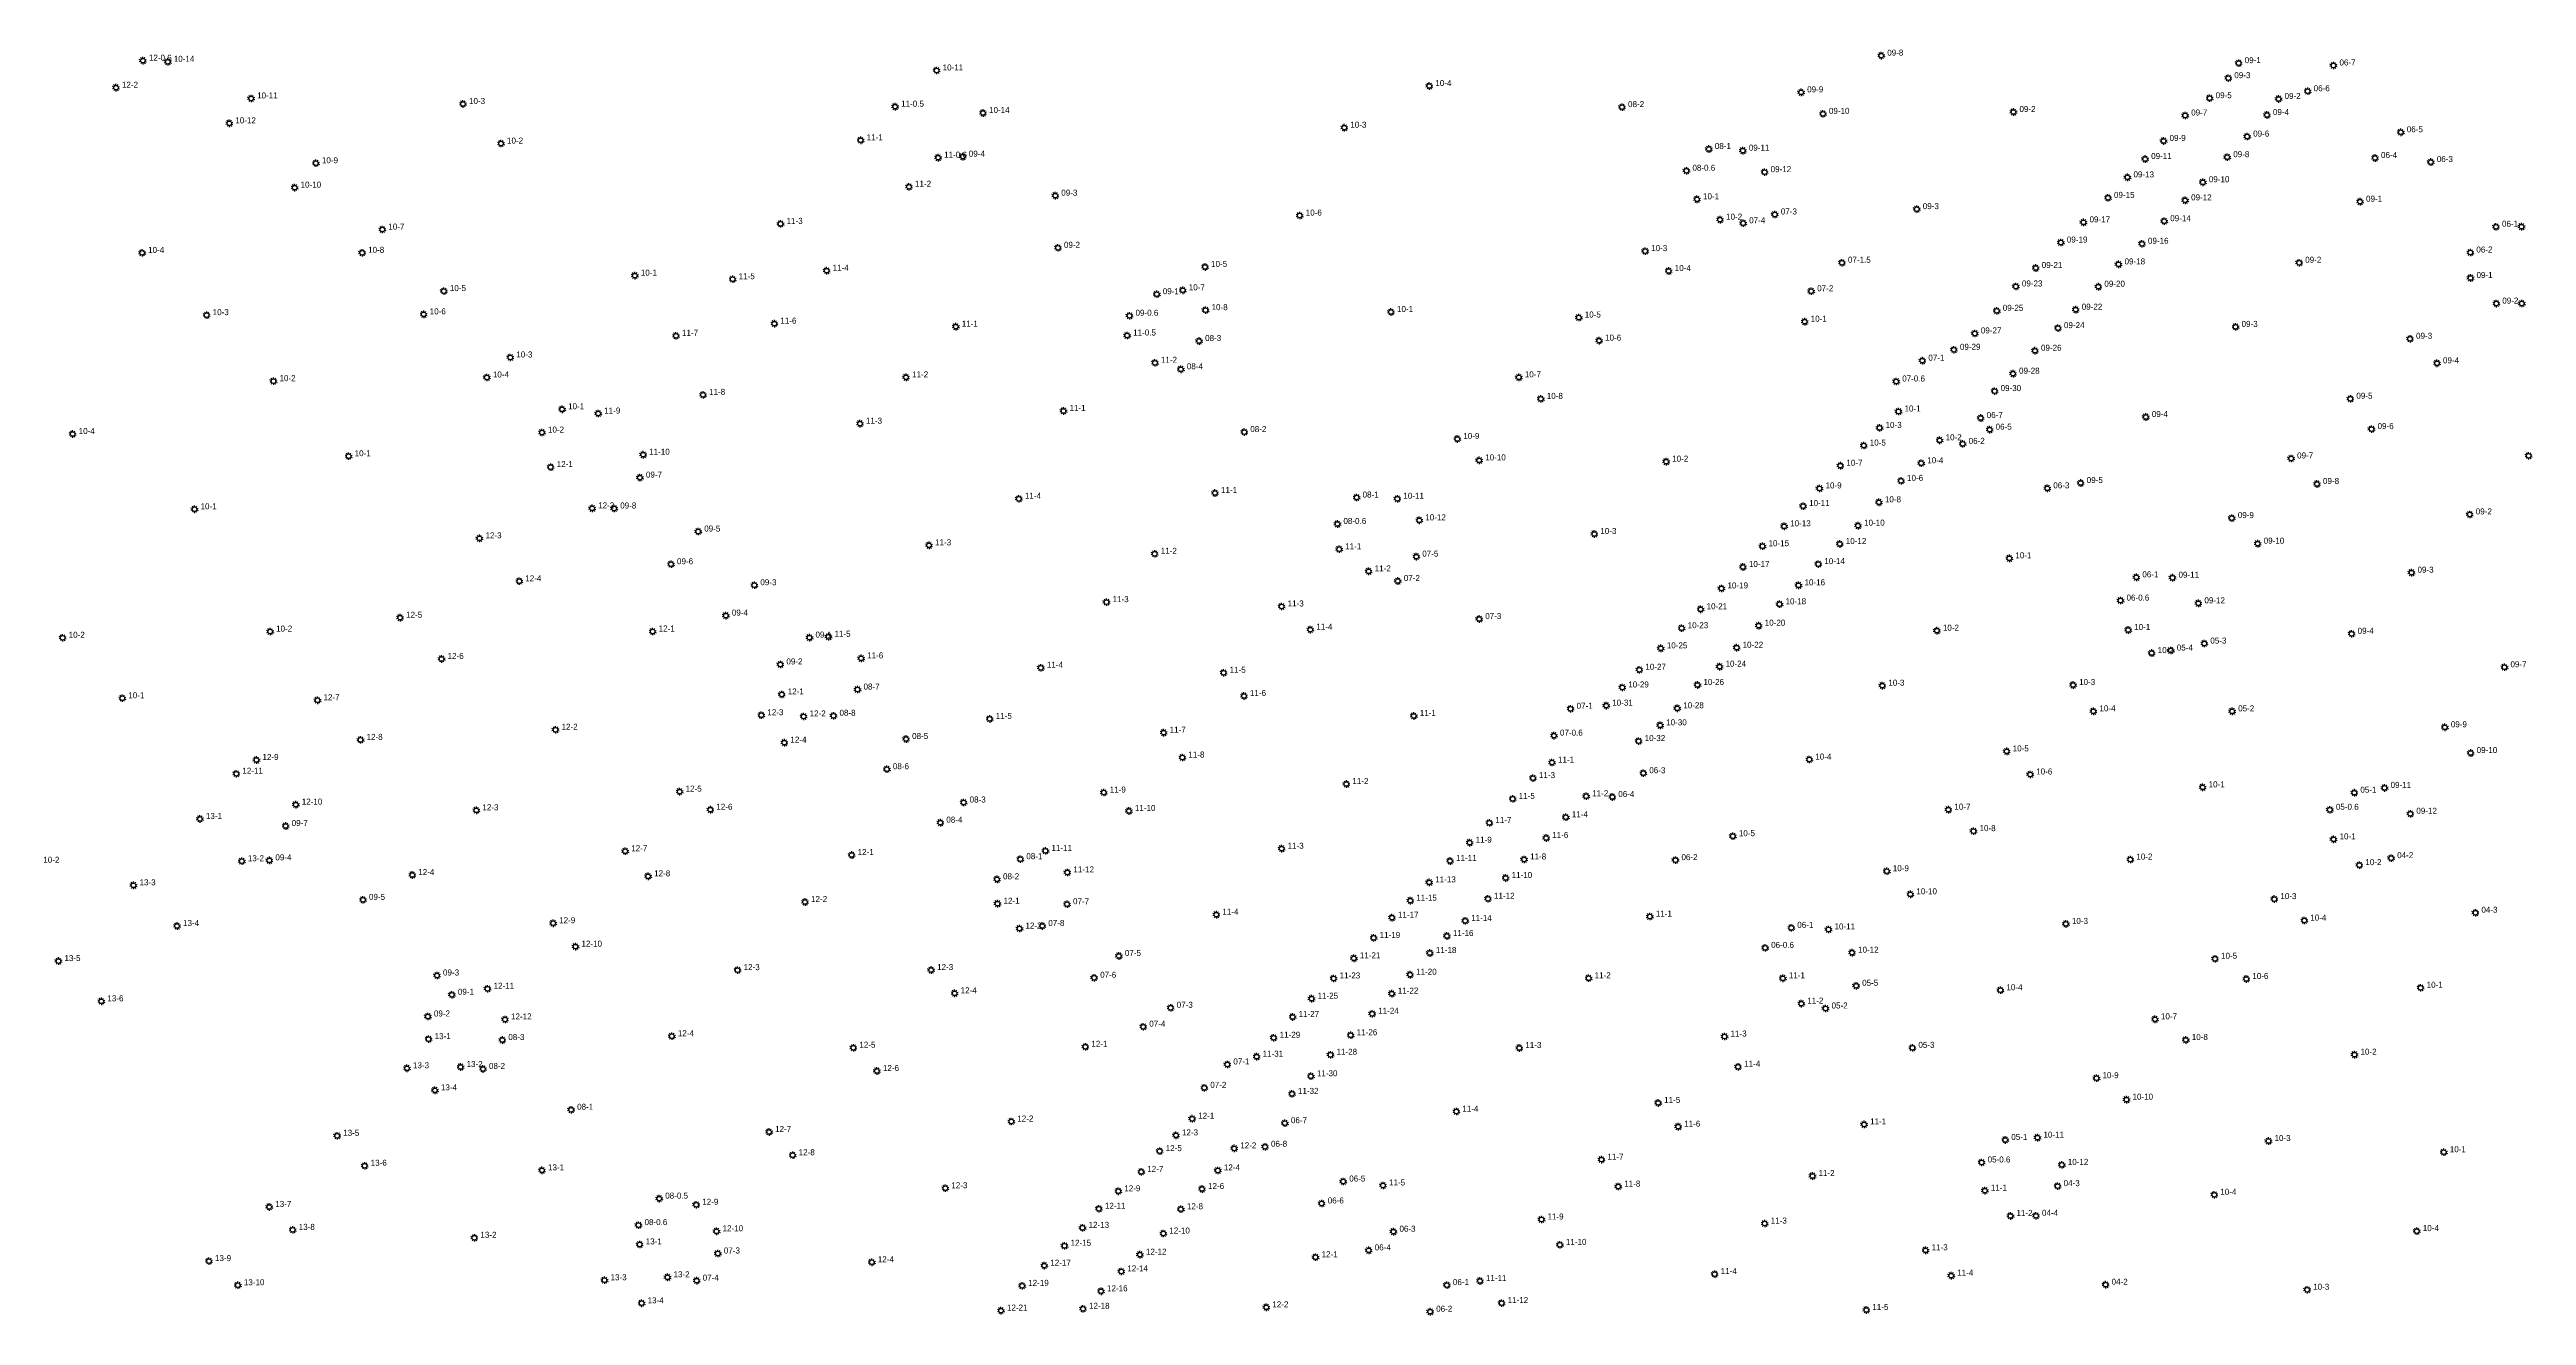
# Model space of a CAD drawing. Extents: x 486468 to 494393, y 5455952 to 5461583.
# Drawn here: x 490423 to 491247, y 5458203 to 5458625 of the extents above; entities that cross this region are included whole.
import ezdxf

# ---------------------------------------------------------------- set-up
doc = ezdxf.new("R2010")
doc.units = 0
doc.layers.add('Level 0', color=7, linetype='Continuous')
doc.layers.add('StreetLightingPoles', color=7, linetype='Continuous')

# ---------------------------------------------------------------- blocks, each defined once
blk = doc.blocks.new('Light')
at = {"layer": 'Level 0'}
for p, q in [((-0.71, 0.23), (-1.19, 0.39)), ((-0.44, 0.61), (-0.73, 1.01)), ((0, 0.75), (0, 1.25)), ((0.44, 0.61), (0.73, 1.01)), ((0.71, 0.23), (1.19, 0.39)), ((-0.71, -0.23), (-1.19, -0.39)), ((-0.44, -0.61), (-0.73, -1.01)), ((0, -0.75), (0, -1.25)), ((0.44, -0.61), (0.73, -1.01)), ((0.71, -0.23), (1.19, -0.39))]:
    blk.add_line(p, q, dxfattribs=at)
blk.add_circle((0, 0), 0.75, dxfattribs=at)

msp = doc.modelspace()

# ---------------------------------------------------------------- block references
at = {"layer": 'StreetLightingPoles'}
for p in [(490453.984, 5458621.006), (490462.255, 5458620.63), (491032.214, 5458622.701), (491151.11, 5458620.194), (491182.628, 5458619.42), (490445.016, 5458612.02), (490718.003, 5458617.754), (490881.885, 5458612.568), (491147.661, 5458615.197), (491174.058, 5458610.848), (490489.975, 5458608.44), (490560.453, 5458606.611), (490704.194, 5458605.706), (490733.45, 5458603.6), (490945.994, 5458605.559), (491005.564, 5458610.46), (491012.814, 5458603.311), (491076.188, 5458603.926), (491133.3, 5458602.763), (491141.452, 5458608.517), (491160.506, 5458602.922), (491164.377, 5458608.278), (490482.725, 5458600.16), (490692.745, 5458594.527), (490853.616, 5458598.698), (491153.917, 5458595.752), (491205.028, 5458597.193), (490511.535, 5458586.89), (490573.097, 5458593.426), (490718.499, 5458588.728), (490726.693, 5458589.058), (490974.854, 5458591.6), (490986.174, 5458591.06), (491119.988, 5458588.276), (491126.124, 5458594.3), (491147.301, 5458588.893), (491196.461, 5458588.619), (491215.005, 5458587.261), (490504.445, 5458578.77), (490708.81, 5458579.038), (490967.411, 5458584.372), (490993.424, 5458583.91), (491114.105, 5458582.164), (491139.183, 5458580.548), (490757.47, 5458576.074), (490970.925, 5458574.87), (490996.805, 5458569.826), (491044.031, 5458571.6), (491107.635, 5458575.347), (491133.282, 5458574.524), (491191.482, 5458574.097), (490533.625, 5458564.8), (490666.094, 5458566.701), (490838.776, 5458569.458), (490978.595, 5458568.09), (490986.275, 5458566.91), (491099.494, 5458567.194), (491126.341, 5458567.589), (491236.698, 5458565.735), (491245.18, 5458565.771), (490453.714, 5458557.036), (490526.906, 5458557.061), (490758.353, 5458558.738), (490953.685, 5458557.63), (491019.133, 5458553.752), (491091.958, 5458560.476), (491111.142, 5458553.207), (491118.929, 5458560.066), (491171.239, 5458553.749), (491228.18, 5458557.161), (490617.624, 5458549.474), (490650.162, 5458548.289), (490681.408, 5458551.102), (490807.287, 5458552.368), (490961.525, 5458551.01), (491076.993, 5458545.862), (491083.605, 5458552.013), (491104.429, 5458545.783), (491228.212, 5458548.68), (490554.095, 5458544.321), (490791.224, 5458543.297), (490799.869, 5458544.603), (490807.454, 5458537.977), (490869.131, 5458537.352), (491008.905, 5458544.282), (491070.64, 5458537.752), (491096.899, 5458538.143), (491236.789, 5458540.166), (491245.268, 5458540.195), (490475.198, 5458536.314), (490547.386, 5458536.581), (490631.303, 5458529.43), (490664.022, 5458533.499), (490724.368, 5458532.493), (490781.363, 5458529.542), (490782.158, 5458536.108), (490931.595, 5458535.529), (491006.749, 5458534.145), (491063.346, 5458530.229), (491090.994, 5458531.992), (491150.076, 5458532.404), (491208.115, 5458528.452), (490576.184, 5458522.231), (490790.618, 5458520.448), (490805.307, 5458527.698), (490938.355, 5458527.84), (491045.888, 5458521.155), (491056.386, 5458524.789), (491083.346, 5458524.47), (491217.068, 5458520.305), (490497.432, 5458514.343), (490568.405, 5458515.571), (490707.839, 5458515.609), (490799.237, 5458518.298), (490911.657, 5458515.599), (491037.178, 5458514.235), (491076.052, 5458516.83), (490593.424, 5458504.991), (490640.313, 5458509.79), (490760.199, 5458504.428), (490918.957, 5458508.449), (491037.95, 5458504.25), (491069.916, 5458511.037), (491188.262, 5458508.48), (490430.61, 5458496.744), (490586.725, 5458497.241), (490605.434, 5458503.571), (490692.496, 5458500.193), (490820.337, 5458497.398), (491031.647, 5458498.793), (491065.297, 5458502.063), (491068.253, 5458498.197), (491120.217, 5458502.41), (491195.302, 5458498.387), (490522.414, 5458489.376), (490620.384, 5458489.861), (490891.187, 5458495.119), (490898.487, 5458487.969), (490960.672, 5458487.555), (491026.394, 5458492.915), (491051.626, 5458494.672), (491059.286, 5458493.473), (491168.54, 5458488.62), (491247.554, 5458489.519), (490589.635, 5458485.731), (490619.304, 5458482.241), (491018.621, 5458486.198), (491038.791, 5458481.16), (491045.514, 5458487.038), (491098.565, 5458480.434), (491177.154, 5458480.12), (490471.17, 5458471.715), (490603.415, 5458472.001), (490610.753, 5458471.963), (490745.361, 5458475.189), (490810.595, 5458477.107), (490857.698, 5458475.608), (490871.248, 5458475.19), (491006.224, 5458472.764), (491011.687, 5458478.641), (491031.437, 5458474.023), (491087.446, 5458478.673), (490638.694, 5458464.295), (490851.32, 5458466.813), (490878.548, 5458468.04), (490936.765, 5458463.484), (490999.921, 5458466.047), (491024.503, 5458466.257), (491148.814, 5458468.766), (491227.966, 5458469.987), (490565.936, 5458462.023), (490715.482, 5458459.71), (490790.554, 5458456.89), (490851.908, 5458458.409), (490877.544, 5458455.95), (490992.713, 5458459.417), (491018.41, 5458460.169), (491074.83, 5458455.387), (491157.431, 5458460.262), (490579.176, 5458447.753), (490629.651, 5458453.421), (490657.376, 5458446.433), (490861.708, 5458451.04), (490871.398, 5458447.81), (490986.2, 5458452.49), (491004.689, 5458446.403), (491011.267, 5458453.452), (491117.076, 5458449.044), (491129.083, 5458448.915), (491208.593, 5458450.596), (490774.516, 5458440.793), (490832.763, 5458439.354), (490972.123, 5458438.426), (490979.056, 5458445.353), (490998.386, 5458440.105), (491111.803, 5458441.318), (491137.71, 5458440.401), (490496.291, 5458431.003), (490539.529, 5458435.624), (490623.541, 5458431.024), (490647.892, 5458436.316), (490842.308, 5458431.649), (490898.488, 5458435.17), (490965.819, 5458432.129), (490991.452, 5458432.968), (491050.724, 5458431.29), (491114.346, 5458431.534), (491188.67, 5458430.263), (490427.289, 5458428.927), (490553.319, 5458421.894), (490675.698, 5458428.998), (490682.028, 5458429.259), (490692.894, 5458422.076), (490958.886, 5458425.412), (490984.099, 5458425.622), (491122.177, 5458423.844), (491128.525, 5458424.69), (491139.669, 5458427.006), (490666.034, 5458420.062), (490752.658, 5458418.944), (490813.459, 5458417.289), (490951.742, 5458418.275), (490971.072, 5458413.237), (490978.426, 5458419.324), (491096.027, 5458413.213), (491239.507, 5458419.138), (490447.12, 5458408.825), (490512.051, 5458408.145), (490666.486, 5458410.081), (490691.678, 5458411.704), (490820.219, 5458409.559), (490928.878, 5458405.291), (490940.728, 5458406.361), (490946.069, 5458412.397), (490964.349, 5458405.47), (491032.568, 5458412.989), (490591.237, 5458398.321), (490659.685, 5458403.162), (490673.756, 5458402.743), (490683.684, 5458402.962), (490735.666, 5458401.93), (490793.52, 5458397.349), (490876.715, 5458402.915), (490958.676, 5458399.803), (491102.787, 5458404.453), (491148.932, 5458404.45), (491219.668, 5458399.144), (490526.381, 5458394.955), (490667.369, 5458394.031), (490707.844, 5458395.238), (490799.74, 5458389.079), (490923.349, 5458396.371), (490951.519, 5458394.551), (491008.284, 5458388.41), (491073.937, 5458391.123), (491228.274, 5458390.568), (490485.058, 5458383.668), (490491.749, 5458388.263), (490701.454, 5458385.182), (490854.289, 5458380.254), (490916.353, 5458382.236), (490922.689, 5458387.421), (490953.061, 5458383.856), (491081.767, 5458383.433), (490504.832, 5458373.406), (490632.503, 5458377.741), (490726.983, 5458374.111), (490773.592, 5458377.42), (490909.629, 5458375.308), (490934.059, 5458376.201), (490942.749, 5458375.931), (491139.109, 5458379.155), (491189.587, 5458377.359), (491199.63, 5458378.966), (490472.943, 5458368.637), (490501.482, 5458366.296), (490564.909, 5458371.517), (490642.736, 5458371.713), (490719.244, 5458367.401), (490781.96, 5458371.29), (490901.855, 5458367.332), (490927.278, 5458369.221), (491054.538, 5458371.723), (491062.908, 5458364.573), (491181.429, 5458371.678), (491208.207, 5458370.352), (490614.418, 5458357.904), (490689.743, 5458356.626), (490754.193, 5458358.021), (490832.752, 5458358.737), (490895.299, 5458360.739), (490920.765, 5458362.294), (490982.855, 5458362.905), (491182.669, 5458361.833), (491201.819, 5458355.586), (490486.893, 5458354.577), (490496.063, 5458354.837), (490543.587, 5458349.983), (490622.035, 5458349.559), (490738.103, 5458348.541), (490745.833, 5458355.251), (490761.493, 5458350.821), (490881.852, 5458347.515), (490888.785, 5458354.652), (490907.275, 5458348.985), (490913.411, 5458355.157), (490963.759, 5458354.931), (491034.058, 5458351.243), (491115.074, 5458355.117), (491191.242, 5458353.264), (490450.855, 5458346.548), (490527.182, 5458341.697), (490674.235, 5458340.992), (490738.254, 5458340.431), (490761.383, 5458340.261), (490875.549, 5458341.428), (490901.392, 5458342.057), (491041.898, 5458343.563), (491162.956, 5458341.964), (490465.345, 5458333.018), (490590.444, 5458333.924), (490745.553, 5458332.151), (490753.153, 5458333.021), (490811.062, 5458336.772), (490869.456, 5458335.76), (490893.828, 5458334.711), (490955.23, 5458336.152), (491002.279, 5458332.392), (491014.668, 5458331.852), (491093.636, 5458333.701), (491172.937, 5458334.815), (491229.852, 5458337.415), (490597.867, 5458326.154), (490778.622, 5458323.02), (490863.362, 5458329.043), (490882.062, 5458324.005), (490887.735, 5458329.673), (490993.59, 5458325.718), (491022.509, 5458324.132), (490425.887, 5458321.33), (490551.813, 5458316.535), (490651.793, 5458318.317), (490716.165, 5458318.342), (490770.393, 5458315.771), (490850.066, 5458315.539), (490856.789, 5458322.256), (490875.489, 5458316.798), (490934.877, 5458315.631), (490999.47, 5458315.602), (491143.243, 5458322.095), (491153.645, 5458315.371), (490440.172, 5458307.948), (490556.761, 5458310.116), (490568.631, 5458312.106), (490723.995, 5458310.602), (490842.712, 5458308.822), (490869.396, 5458310.501), (491005.61, 5458307.172), (491023.854, 5458313.098), (491071.852, 5458311.637), (491211.632, 5458312.437), (490548.781, 5458302.887), (490574.438, 5458301.894), (490786.733, 5458299.47), (490795.861, 5458305.78), (490836.409, 5458302.734), (490862.882, 5458303.784), (491013.69, 5458305.552), (491123.257, 5458301.951), (490549.012, 5458295.347), (490573.543, 5458295.043), (490629.93, 5458296.333), (490690.296, 5458292.473), (490767.48, 5458292.808), (490824.433, 5458289.51), (490830.106, 5458295.807), (490849.015, 5458290.14), (490855.739, 5458296.647), (490911.818, 5458292.393), (490980.08, 5458296.212), (491042.579, 5458292.443), (491133.511, 5458295.078), (491189.624, 5458290.179), (490541.813, 5458285.656), (490559.653, 5458286.07), (490567.101, 5458285.427), (490698.136, 5458284.743), (490814.711, 5458286.92), (490842.502, 5458283.003), (490984.59, 5458286.152), (491103.817, 5458282.358), (490551.115, 5458278.32), (490807.031, 5458279.14), (490836.199, 5458277.125), (490957.991, 5458274.122), (491113.798, 5458275.21), (490596.421, 5458271.826), (490742.833, 5458267.927), (490802.998, 5458268.853), (490833.851, 5458267.37), (490890.874, 5458271.245), (490964.661, 5458266.222), (491026.513, 5458266.968), (490518.605, 5458263.173), (490662.278, 5458264.464), (490670.118, 5458256.724), (490792.211, 5458258.076), (490797.605, 5458263.315), (490817.001, 5458258.98), (490827.241, 5458259.52), (491073.459, 5458261.804), (491084.176, 5458262.565), (491161.032, 5458261.429), (491219.327, 5458257.723), (490527.758, 5458253.199), (490586.728, 5458251.666), (490786.066, 5458251.162), (490811.538, 5458251.64), (490939.131, 5458255.261), (491009.347, 5458249.796), (491065.602, 5458254.304), (491092.259, 5458253.5), (490625.729, 5458242.275), (490638.04, 5458240.215), (490720.884, 5458245.736), (490778.426, 5458244.725), (490806.292, 5458245.474), (490846.101, 5458240.66), (490853.251, 5458247.96), (490866.481, 5458246.647), (490944.721, 5458246.282), (491066.673, 5458244.931), (491090.876, 5458246.424), (491142.988, 5458243.541), (490496.001, 5458239.502), (490503.824, 5458231.869), (490618.834, 5458233.454), (490766.537, 5458232.544), (490771.983, 5458238.888), (490799.251, 5458238.738), (490919.191, 5458235.321), (490993.458, 5458233.967), (491075.191, 5458236.508), (491083.674, 5458236.548), (490564.249, 5458229.225), (490619.248, 5458227.022), (490644.79, 5458231.395), (490645.225, 5458223.999), (490760.544, 5458226.557), (490785.617, 5458223.62), (490793.408, 5458230.655), (490861.722, 5458225.04), (490869.952, 5458231.261), (490925.321, 5458226.881), (491046.961, 5458225.063), (491210.35, 5458231.459), (490475.951, 5458221.474), (490628.491, 5458216.076), (490696.437, 5458221.093), (490753.802, 5458219.971), (490779.422, 5458218.025), (490844.052, 5458222.768), (490976.815, 5458217.143), (491055.484, 5458216.635), (490485.569, 5458213.45), (490607.533, 5458215.116), (490619.871, 5458207.446), (490638.19, 5458214.986), (490746.461, 5458213.236), (490772.68, 5458211.439), (490887.732, 5458213.481), (490898.722, 5458214.851), (490905.932, 5458207.491), (491106.834, 5458213.613), (491173.899, 5458211.936), (490739.407, 5458205.002), (490766.687, 5458205.602), (490827.657, 5458206.076), (490882.162, 5458204.622), (491027.248, 5458205.195)]:
    msp.add_blockref('Light', p, dxfattribs=at)

# ---------------------------------------------------------------- texts
for s, p in [('12-0.6', (490455.984, 5458621.006)), ('10-14', (490464.255, 5458620.63)), ('09-8', (491034.214, 5458622.701)), ('09-1', (491153.11, 5458620.194)), ('06-7', (491184.628, 5458619.42)), ('12-2', (490447.016, 5458612.02)), ('10-11', (490720.003, 5458617.754)), ('10-4', (490883.885, 5458612.568)), ('09-9', (491007.564, 5458610.46)), ('09-3', (491149.661, 5458615.197)), ('06-6', (491176.058, 5458610.848)), ('10-11', (490491.975, 5458608.44)), ('10-3', (490562.453, 5458606.611)), ('11-0.5', (490706.194, 5458605.706)), ('10-14', (490735.45, 5458603.6)), ('08-2', (490947.994, 5458605.559)), ('09-10', (491014.814, 5458603.311)), ('09-2', (491078.188, 5458603.926)), ('09-7', (491135.3, 5458602.763)), ('09-5', (491143.452, 5458608.517)), ('09-4', (491162.506, 5458602.922)), ('09-2', (491166.377, 5458608.278)), ('10-12', (490484.725, 5458600.16)), ('11-1', (490694.745, 5458594.527)), ('10-3', (490855.616, 5458598.698)), ('09-9', (491128.124, 5458594.3)), ('09-6', (491155.917, 5458595.752)), ('06-5', (491207.028, 5458597.193)), ('10-9', (490513.535, 5458586.89)), ('10-2', (490575.097, 5458593.426)), ('11-0.6', (490720.499, 5458588.728)), ('09-4', (490728.693, 5458589.058)), ('08-1', (490976.854, 5458591.6)), ('09-11', (490988.174, 5458591.06)), ('09-11', (491121.988, 5458588.276)), ('09-8', (491149.301, 5458588.893)), ('06-4', (491198.461, 5458588.619)), ('06-3', (491217.005, 5458587.261)), ('10-10', (490506.445, 5458578.77)), ('11-2', (490710.81, 5458579.038)), ('08-0.6', (490969.411, 5458584.372)), ('09-12', (490995.424, 5458583.91)), ('09-13', (491116.105, 5458582.164)), ('09-10', (491141.183, 5458580.548)), ('09-3', (490759.47, 5458576.074)), ('10-6', (490840.776, 5458569.458)), ('10-1', (490972.925, 5458574.87)), ('07-3', (490998.805, 5458569.826)), ('09-3', (491046.031, 5458571.6)), ('09-15', (491109.635, 5458575.347)), ('09-12', (491135.282, 5458574.524)), ('09-1', (491193.482, 5458574.097)), ('10-7', (490535.625, 5458564.8)), ('11-3', (490668.094, 5458566.701)), ('10-2', (490980.595, 5458568.09)), ('07-4', (490988.275, 5458566.91)), ('09-17', (491101.494, 5458567.194)), ('09-14', (491128.341, 5458567.589)), ('06-1', (491238.698, 5458565.735)), ('10-4', (490455.714, 5458557.036)), ('10-8', (490528.906, 5458557.061)), ('09-2', (490760.353, 5458558.738)), ('10-5', (490809.287, 5458552.368)), ('10-3', (490955.685, 5458557.63)), ('07-1.5', (491021.133, 5458553.752)), ('09-19', (491093.958, 5458560.476)), ('09-18', (491113.142, 5458553.207)), ('09-16', (491120.929, 5458560.066)), ('09-2', (491173.239, 5458553.749)), ('06-2', (491230.18, 5458557.161)), ('10-5', (490556.095, 5458544.321)), ('10-1', (490619.624, 5458549.474)), ('11-5', (490652.162, 5458548.289)), ('11-4', (490683.408, 5458551.102)), ('10-7', (490801.869, 5458544.603)), ('10-4', (490963.525, 5458551.01)), ('07-2', (491010.905, 5458544.282)), ('09-23', (491078.993, 5458545.862)), ('09-21', (491085.605, 5458552.013)), ('09-20', (491106.429, 5458545.783)), ('09-1', (491230.212, 5458548.68)), ('10-3', (490477.198, 5458536.314)), ('10-6', (490549.386, 5458536.581)), ('09-0.6', (490784.158, 5458536.108)), ('09-1', (490793.224, 5458543.297)), ('10-8', (490809.454, 5458537.977)), ('10-1', (490871.131, 5458537.352)), ('09-25', (491072.64, 5458537.752)), ('09-22', (491098.899, 5458538.143)), ('09-2', (491238.789, 5458540.166)), ('11-7', (490633.303, 5458529.43)), ('11-6', (490666.022, 5458533.499)), ('11-1', (490726.368, 5458532.493)), ('11-0.5', (490783.363, 5458529.542)), ('08-3', (490807.307, 5458527.698)), ('10-5', (490933.595, 5458535.529)), ('10-6', (490940.355, 5458527.84)), ('10-1', (491008.749, 5458534.145)), ('09-27', (491065.346, 5458530.229)), ('09-24', (491092.994, 5458531.992)), ('09-3', (491152.076, 5458532.404)), ('09-3', (491210.115, 5458528.452)), ('10-3', (490578.184, 5458522.231)), ('11-2', (490792.618, 5458520.448)), ('07-1', (491047.888, 5458521.155)), ('09-29', (491058.386, 5458524.789)), ('09-26', (491085.346, 5458524.47)), ('09-4', (491219.068, 5458520.305)), ('10-2', (490499.432, 5458514.343)), ('10-4', (490570.405, 5458515.571)), ('11-2', (490709.839, 5458515.609)), ('08-4', (490801.237, 5458518.298)), ('10-7', (490913.657, 5458515.599)), ('07-0.6', (491039.178, 5458514.235)), ('09-28', (491078.052, 5458516.83)), ('10-1', (490595.424, 5458504.991)), ('11-9', (490607.434, 5458503.571)), ('11-8', (490642.313, 5458509.79)), ('11-1', (490762.199, 5458504.428)), ('10-8', (490920.957, 5458508.449)), ('10-1', (491039.95, 5458504.25)), ('09-30', (491071.916, 5458511.037)), ('09-5', (491190.262, 5458508.48)), ('10-4', (490432.61, 5458496.744)), ('10-2', (490588.725, 5458497.241)), ('11-3', (490694.496, 5458500.193)), ('08-2', (490822.337, 5458497.398)), ('10-9', (490893.187, 5458495.119)), ('10-3', (491033.647, 5458498.793)), ('06-7', (491067.297, 5458502.063)), ('06-5', (491070.253, 5458498.197)), ('09-4', (491122.217, 5458502.41)), ('09-6', (491197.302, 5458498.387)), ('10-1', (490524.414, 5458489.376)), ('11-10', (490622.384, 5458489.861)), ('10-10', (490900.487, 5458487.969)), ('10-2', (490962.672, 5458487.555)), ('10-5', (491028.394, 5458492.915)), ('10-4', (491047.514, 5458487.038)), ('10-2', (491053.626, 5458494.672)), ('06-2', (491061.286, 5458493.473)), ('09-7', (491170.54, 5458488.62)), ('12-1', (490591.635, 5458485.731)), ('09-7', (490621.304, 5458482.241)), ('10-9', (491013.687, 5458478.641)), ('10-7', (491020.621, 5458486.198)), ('10-6', (491040.791, 5458481.16)), ('06-3', (491089.446, 5458478.673)), ('09-5', (491100.565, 5458480.434)), ('09-8', (491179.154, 5458480.12)), ('10-1', (490473.17, 5458471.715)), ('12-2', (490605.415, 5458472.001)), ('09-8', (490612.753, 5458471.963)), ('11-4', (490747.361, 5458475.189)), ('11-1', (490812.595, 5458477.107)), ('08-1', (490859.698, 5458475.608)), ('10-11', (490873.248, 5458475.19)), ('10-11', (491008.224, 5458472.764)), ('10-8', (491033.437, 5458474.023)), ('09-2', (491229.966, 5458469.987)), ('12-3', (490567.936, 5458462.023)), ('09-5', (490640.694, 5458464.295)), ('08-0.6', (490853.32, 5458466.813)), ('10-12', (490880.548, 5458468.04)), ('10-3', (490938.765, 5458463.484)), ('10-13', (491001.921, 5458466.047)), ('10-10', (491026.503, 5458466.257)), ('09-9', (491150.814, 5458468.766)), ('11-3', (490717.482, 5458459.71)), ('11-2', (490792.554, 5458456.89)), ('11-1', (490853.908, 5458458.409)), ('07-5', (490879.544, 5458455.95)), ('10-15', (490994.713, 5458459.417)), ('10-12', (491020.41, 5458460.169)), ('10-1', (491076.83, 5458455.387)), ('09-10', (491159.431, 5458460.262)), ('12-4', (490581.176, 5458447.753)), ('09-6', (490631.651, 5458453.421)), ('09-3', (490659.376, 5458446.433)), ('11-2', (490863.708, 5458451.04)), ('07-2', (490873.398, 5458447.81)), ('10-19', (490981.056, 5458445.353)), ('10-17', (490988.2, 5458452.49)), ('10-16', (491006.689, 5458446.403)), ('10-14', (491013.267, 5458453.452)), ('06-1', (491119.076, 5458449.044)), ('09-11', (491131.083, 5458448.915)), ('09-3', (491210.593, 5458450.596)), ('11-3', (490776.516, 5458440.793)), ('11-3', (490834.763, 5458439.354)), ('10-21', (490974.123, 5458438.426)), ('10-18', (491000.386, 5458440.105)), ('06-0.6', (491113.803, 5458441.318)), ('09-12', (491139.71, 5458440.401)), ('10-2', (490429.289, 5458428.927)), ('10-2', (490498.291, 5458431.003)), ('12-5', (490541.529, 5458435.624)), ('12-1', (490625.541, 5458431.024)), ('09-4', (490649.892, 5458436.316)), ('09-1', (490677.698, 5458428.998)), ('11-5', (490684.028, 5458429.259)), ('11-4', (490844.308, 5458431.649)), ('07-3', (490900.488, 5458435.17)), ('10-23', (490967.819, 5458432.129)), ('10-20', (490993.452, 5458432.968)), ('10-2', (491052.724, 5458431.29)), ('10-1', (491116.346, 5458431.534)), ('09-4', (491190.67, 5458430.263)), ('12-6', (490555.319, 5458421.894)), ('11-6', (490694.894, 5458422.076)), ('10-25', (490960.886, 5458425.412)), ('10-22', (490986.099, 5458425.622)), ('10-2', (491124.177, 5458423.844)), ('05-4', (491130.525, 5458424.69)), ('05-3', (491141.669, 5458427.006)), ('09-2', (490668.034, 5458420.062)), ('11-4', (490754.658, 5458418.944)), ('11-5', (490815.459, 5458417.289)), ('10-29', (490948.069, 5458412.397)), ('10-27', (490953.742, 5458418.275)), ('10-26', (490973.072, 5458413.237)), ('10-24', (490980.426, 5458419.324)), ('10-3', (491034.568, 5458412.989)), ('10-3', (491098.027, 5458413.213)), ('09-7', (491241.507, 5458419.138)), ('10-1', (490449.12, 5458408.825)), ('12-7', (490514.051, 5458408.145)), ('12-1', (490668.486, 5458410.081)), ('08-7', (490693.678, 5458411.704)), ('11-6', (490822.219, 5458409.559)), ('07-1', (490930.878, 5458405.291)), ('10-31', (490942.728, 5458406.361)), ('10-28', (490966.349, 5458405.47)), ('10-4', (491104.787, 5458404.453)), ('05-2', (491150.932, 5458404.45)), ('12-2', (490593.237, 5458398.321)), ('12-3', (490661.685, 5458403.162)), ('12-2', (490675.756, 5458402.743)), ('08-8', (490685.684, 5458402.962)), ('11-5', (490737.666, 5458401.93)), ('11-7', (490795.52, 5458397.349)), ('11-1', (490878.715, 5458402.915)), ('07-0.6', (490925.349, 5458396.371)), ('10-30', (490960.676, 5458399.803)), ('09-9', (491221.668, 5458399.144)), ('12-9', (490493.749, 5458388.263)), ('12-8', (490528.381, 5458394.955)), ('12-4', (490669.369, 5458394.031)), ('08-5', (490709.844, 5458395.238)), ('11-8', (490801.74, 5458389.079)), ('10-32', (490953.519, 5458394.551)), ('10-4', (491010.284, 5458388.41)), ('10-5', (491075.937, 5458391.123)), ('09-10', (491230.274, 5458390.568)), ('12-11', (490487.058, 5458383.668)), ('08-6', (490703.454, 5458385.182)), ('11-2', (490856.289, 5458380.254)), ('11-3', (490918.353, 5458382.236)), ('11-1', (490924.689, 5458387.421)), ('06-3', (490955.061, 5458383.856)), ('10-6', (491083.767, 5458383.433)), ('12-10', (490506.832, 5458373.406)), ('12-3', (490566.909, 5458371.517)), ('12-5', (490634.503, 5458377.741)), ('12-6', (490644.736, 5458371.713)), ('08-3', (490728.983, 5458374.111)), ('11-9', (490775.592, 5458377.42)), ('11-10', (490783.96, 5458371.29)), ('11-5', (490911.629, 5458375.308)), ('11-2', (490936.059, 5458376.201)), ('06-4', (490944.749, 5458375.931)), ('10-7', (491056.538, 5458371.723)), ('10-1', (491141.109, 5458379.155)), ('05-0.6', (491183.429, 5458371.678)), ('05-1', (491191.587, 5458377.359)), ('09-11', (491201.63, 5458378.966)), ('13-1', (490474.943, 5458368.637)), ('09-7', (490503.482, 5458366.296)), ('08-4', (490721.244, 5458367.401)), ('11-7', (490903.855, 5458367.332)), ('11-4', (490929.278, 5458369.221)), ('10-5', (490984.855, 5458362.905)), ('10-8', (491064.908, 5458364.573)), ('09-12', (491210.207, 5458370.352)), ('09-4', (490498.063, 5458354.837)), ('12-7', (490616.418, 5458357.904)), ('12-1', (490691.743, 5458356.626)), ('08-1', (490747.833, 5458355.251)), ('11-11', (490756.193, 5458358.021)), ('11-3', (490834.752, 5458358.737)), ('11-9', (490897.299, 5458360.739)), ('11-8', (490915.411, 5458355.157)), ('11-6', (490922.765, 5458362.294)), ('06-2', (490965.759, 5458354.931)), ('10-2', (491117.074, 5458355.117)), ('10-1', (491184.669, 5458361.833)), ('04-2', (491203.819, 5458355.586)), ('10-2', (490420.856, 5458354.039)), ('13-3', (490452.855, 5458346.548)), ('13-2', (490488.893, 5458354.577)), ('12-4', (490545.587, 5458349.983)), ('12-8', (490624.035, 5458349.559)), ('08-2', (490740.103, 5458348.541)), ('11-12', (490763.493, 5458350.821)), ('11-13', (490883.852, 5458347.515)), ('11-11', (490890.785, 5458354.652)), ('11-10', (490909.275, 5458348.985)), ('10-9', (491036.058, 5458351.243)), ('10-2', (491193.242, 5458353.264)), ('09-5', (490529.182, 5458341.697)), ('12-2', (490676.235, 5458340.992)), ('12-1', (490740.254, 5458340.431)), ('07-7', (490763.383, 5458340.261)), ('11-15', (490877.549, 5458341.428)), ('11-12', (490903.392, 5458342.057)), ('10-10', (491043.898, 5458343.563)), ('10-3', (491164.956, 5458341.964)), ('13-4', (490467.345, 5458333.018)), ('12-9', (490592.444, 5458333.924)), ('12-2', (490747.553, 5458332.151)), ('07-8', (490755.153, 5458333.021)), ('11-4', (490813.062, 5458336.772)), ('11-17', (490871.456, 5458335.76)), ('11-14', (490895.828, 5458334.711)), ('11-1', (490957.23, 5458336.152)), ('06-1', (491004.279, 5458332.392)), ('10-11', (491016.668, 5458331.852)), ('10-3', (491095.636, 5458333.701)), ('10-4', (491174.937, 5458334.815)), ('04-3', (491231.852, 5458337.415)), ('12-10', (490599.867, 5458326.154)), ('07-5', (490780.622, 5458323.02)), ('11-21', (490858.789, 5458322.256)), ('11-19', (490865.362, 5458329.043)), ('11-18', (490884.062, 5458324.005)), ('11-16', (490889.735, 5458329.673)), ('06-0.6', (490995.59, 5458325.718)), ('10-12', (491024.509, 5458324.132)), ('10-5', (491145.243, 5458322.095)), ('13-5', (490427.887, 5458321.33)), ('09-3', (490553.813, 5458316.535)), ('12-3', (490653.793, 5458318.317)), ('12-3', (490718.165, 5458318.342)), ('07-6', (490772.393, 5458315.771)), ('11-23', (490852.066, 5458315.539)), ('11-20', (490877.489, 5458316.798)), ('11-2', (490936.877, 5458315.631)), ('11-1', (491001.47, 5458315.602)), ('10-6', (491155.645, 5458315.371)), ('13-6', (490442.172, 5458307.948)), ('09-1', (490558.761, 5458310.116)), ('12-11', (490570.631, 5458312.106)), ('12-4', (490725.995, 5458310.602)), ('07-3', (490797.861, 5458305.78)), ('11-25', (490844.712, 5458308.822)), ('11-22', (490871.396, 5458310.501)), ('11-2', (491007.61, 5458307.172)), ('05-2', (491015.69, 5458305.552)), ('05-5', (491025.854, 5458313.098)), ('10-4', (491073.852, 5458311.637)), ('10-1', (491213.632, 5458312.437)), ('09-2', (490550.781, 5458302.887)), ('12-12', (490576.438, 5458301.894)), ('07-4', (490788.733, 5458299.47)), ('11-27', (490838.409, 5458302.734)), ('11-24', (490864.882, 5458303.784)), ('10-7', (491125.257, 5458301.951)), ('13-1', (490551.012, 5458295.347)), ('08-3', (490575.543, 5458295.043)), ('12-4', (490631.93, 5458296.333)), ('12-5', (490692.296, 5458292.473)), ('12-1', (490769.48, 5458292.808)), ('11-31', (490826.433, 5458289.51)), ('11-29', (490832.106, 5458295.807)), ('11-28', (490851.015, 5458290.14)), ('11-26', (490857.739, 5458296.647)), ('11-3', (490913.818, 5458292.393)), ('11-3', (490982.08, 5458296.212)), ('05-3', (491044.579, 5458292.443)), ('10-8', (491135.511, 5458295.078)), ('10-2', (491191.624, 5458290.179)), ('13-3', (490543.813, 5458285.656)), ('13-2', (490561.653, 5458286.07)), ('08-2', (490569.101, 5458285.427)), ('12-6', (490700.136, 5458284.743)), ('07-1', (490816.711, 5458286.92)), ('11-30', (490844.502, 5458283.003)), ('11-4', (490986.59, 5458286.152)), ('10-9', (491105.817, 5458282.358)), ('13-4', (490553.115, 5458278.32)), ('07-2', (490809.031, 5458279.14)), ('11-32', (490838.199, 5458277.125)), ('11-5', (490959.991, 5458274.122)), ('10-10', (491115.798, 5458275.21)), ('08-1', (490598.421, 5458271.826)), ('12-7', (490664.278, 5458264.464)), ('12-2', (490744.833, 5458267.927)), ('12-1', (490804.998, 5458268.853)), ('06-7', (490835.851, 5458267.37)), ('11-4', (490892.874, 5458271.245)), ('11-6', (490966.661, 5458266.222)), ('11-1', (491028.513, 5458266.968)), ('13-5', (490520.605, 5458263.173)), ('12-8', (490672.118, 5458256.724)), ('12-5', (490794.211, 5458258.076)), ('12-3', (490799.605, 5458263.315)), ('12-2', (490819.001, 5458258.98)), ('06-8', (490829.241, 5458259.52)), ('05-1', (491075.459, 5458261.804)), ('10-11', (491086.176, 5458262.565)), ('10-3', (491163.032, 5458261.429)), ('10-1', (491221.327, 5458257.723)), ('13-6', (490529.758, 5458253.199)), ('13-1', (490588.728, 5458251.666)), ('12-7', (490788.066, 5458251.162)), ('12-4', (490813.538, 5458251.64)), ('06-5', (490855.251, 5458247.96)), ('11-7', (490941.131, 5458255.261)), ('11-2', (491011.347, 5458249.796)), ('05-0.6', (491067.602, 5458254.304)), ('10-12', (491094.259, 5458253.5)), ('13-7', (490498.001, 5458239.502)), ('08-0.5', (490627.729, 5458242.275)), ('12-9', (490640.04, 5458240.215)), ('12-3', (490722.884, 5458245.736)), ('12-9', (490780.426, 5458244.725)), ('12-6', (490808.292, 5458245.474)), ('06-6', (490848.101, 5458240.66)), ('11-5', (490868.481, 5458246.647)), ('11-8', (490946.721, 5458246.282)), ('11-1', (491068.673, 5458244.931)), ('04-3', (491092.876, 5458246.424)), ('10-4', (491144.988, 5458243.541)), ('13-8', (490505.824, 5458231.869)), ('08-0.6', (490620.834, 5458233.454)), ('12-10', (490646.79, 5458231.395)), ('12-13', (490768.537, 5458232.544)), ('12-11', (490773.983, 5458238.888)), ('12-8', (490801.251, 5458238.738)), ('06-3', (490871.952, 5458231.261)), ('11-9', (490921.191, 5458235.321)), ('11-3', (490995.458, 5458233.967)), ('11-2', (491077.191, 5458236.508)), ('04-4', (491085.674, 5458236.548)), ('10-4', (491212.35, 5458231.459)), ('13-2', (490566.249, 5458229.225)), ('13-1', (490621.248, 5458227.022)), ('07-3', (490647.225, 5458223.999)), ('12-15', (490762.544, 5458226.557)), ('12-12', (490787.617, 5458223.62)), ('12-10', (490795.408, 5458230.655)), ('06-4', (490863.722, 5458225.04)), ('11-10', (490927.321, 5458226.881)), ('11-3', (491048.961, 5458225.063)), ('13-9', (490477.951, 5458221.474)), ('13-3', (490609.533, 5458215.116)), ('13-2', (490630.491, 5458216.076)), ('07-4', (490640.19, 5458214.986)), ('12-4', (490698.437, 5458221.093)), ('12-17', (490755.802, 5458219.971)), ('12-14', (490781.422, 5458218.025)), ('12-1', (490846.052, 5458222.768)), ('11-11', (490900.722, 5458214.851)), ('11-4', (490978.815, 5458217.143)), ('11-4', (491057.484, 5458216.635)), ('13-10', (490487.569, 5458213.45)), ('13-4', (490621.871, 5458207.446)), ('12-19', (490748.461, 5458213.236)), ('12-16', (490774.68, 5458211.439)), ('06-1', (490889.732, 5458213.481)), ('11-12', (490907.932, 5458207.491)), ('04-2', (491108.834, 5458213.613)), ('10-3', (491175.899, 5458211.936)), ('12-21', (490741.407, 5458205.002)), ('12-18', (490768.687, 5458205.602)), ('12-2', (490829.657, 5458206.076)), ('06-2', (490884.162, 5458204.622)), ('11-5', (491029.248, 5458205.195))]:
    msp.add_text(s, height=2, dxfattribs=at).set_placement(p)

doc.saveas('drawing.dxf')
